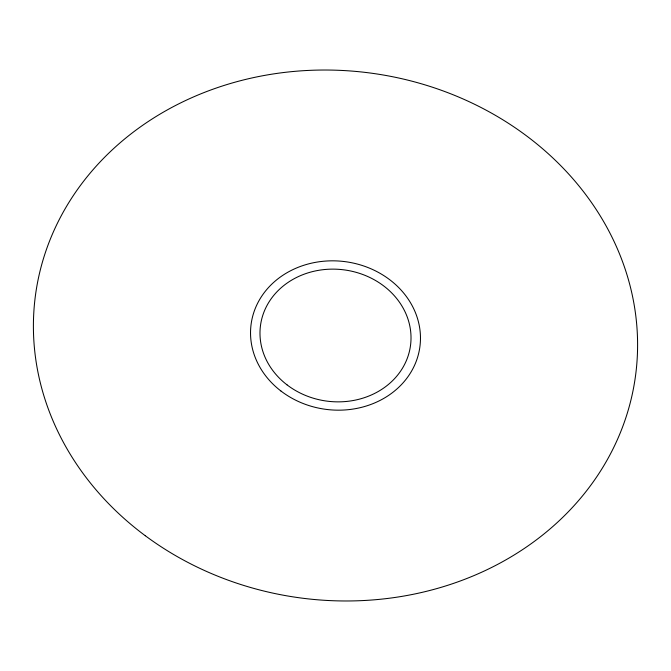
<?xml version="1.0" encoding="UTF-8"?>
<svg xmlns="http://www.w3.org/2000/svg" width="671" height="671" viewBox="0 0 671 671"><rect width="100%" height="100%" fill="white"/><g stroke="black" fill="none" stroke-linecap="round" stroke-linejoin="round"><path stroke-width="1.01" d="M145.272 535.718A302.713 264.76 7.6 0 0 633.852 386.362A302.713 264.76 7.6 0 0 227.377 84.42A302.713 264.76 7.6 0 0 145.272 535.718M280.923 391.008A85.142 74.473 7.6 0 0 419.19 351A85.142 74.473 7.6 0 0 306.387 264.491A85.142 74.473 7.6 0 0 280.923 391.008M286.995 384.835A75.68 66.194 7.6 0 0 409.88 349.281A75.68 66.194 7.6 0 0 309.625 272.384A75.68 66.194 7.6 0 0 286.995 384.835"/></g></svg>
